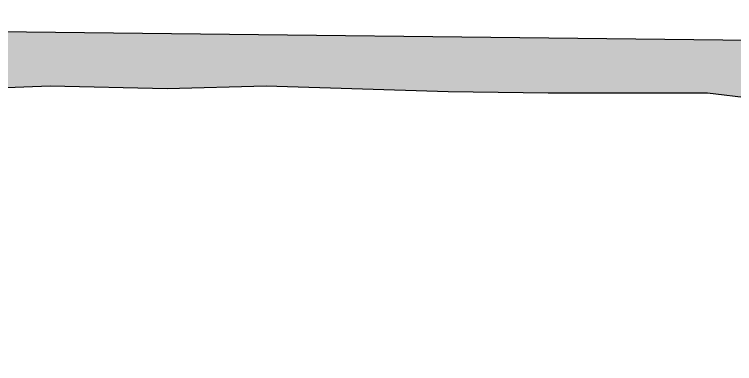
# Model space of a CAD drawing. Header units: inches. Extents: x 155 to 361, y 91 to 381.
# Drawn here: x 260.15 to 261.008, y 289.693 to 290.11 of the extents above; entities that cross this region are included whole.
import ezdxf

# ---------------------------------------------------------------- set-up
doc = ezdxf.new("R2010")
doc.units = ezdxf.units.IN
doc.header["$MEASUREMENT"] = 0
doc.layers.add('çziigi', color=10, linetype='Continuous')

msp = doc.modelspace()

# ---------------------------------------------------------------- hatches: boundary and pattern name
at = {"layer": 'çziigi'}
h = msp.add_hatch(color=256, dxfattribs=at)
h.dxf.hatch_style = 1
h.paths.add_polyline_path([(262.10112, 290.06687), (259.99062, 290.09156), (259.96985, 290.02348), (259.97851, 290.02298), (260.06766, 290.01962), (260.19215, 290.02466), (260.33177, 290.0213), (260.44952, 290.02466), (260.66653, 290.01794), (260.78596, 290.01626), (260.97605, 290.01626), (261.11567, 289.99945), (261.33172, 289.99224), (261.53022, 289.99896), (261.6833, 289.99896), (261.7876, 289.9956), (261.93731, 289.99392), (262.01638, 289.99392), (262.16441, 289.98047), (262.28048, 289.95694), (262.40833, 289.91156), (262.48908, 289.89475), (262.63206, 289.80566), (262.74167, 289.72591), (262.80054, 289.68389), (262.87793, 289.62506), (262.94185, 289.58808), (263.07474, 289.44689), (263.13869, 289.3018), (263.18747, 289.26818), (263.21439, 289.21607), (263.24971, 289.14716), (263.26822, 289.08161), (263.30523, 289.01773), (263.30859, 288.96004), (263.32036, 288.91634), (263.33382, 288.87768), (263.34055, 288.82389), (263.40111, 288.69278), (263.42926, 288.64931), (263.42765, 288.74672), (263.39908, 288.90729), (263.35471, 289.0609), (263.29607, 289.20817), (263.21516, 289.35732), (263.12324, 289.48559), (262.99953, 289.63637), (262.88067, 289.74405), (262.74754, 289.84065), (262.57639, 289.92933), (262.43058, 289.99425), (262.2515, 290.05126)])
h = msp.add_hatch(color=256, dxfattribs=at)
h.dxf.hatch_style = 1
h.paths.add_polyline_path([(261.53943, 290.07344), (260.66369, 290.08369), (260.66369, 290.01803), (260.66653, 290.01794), (260.78596, 290.01626), (260.97605, 290.01626), (261.11567, 289.99945), (261.33172, 289.99224), (261.52217, 289.99869)])
h.paths.add_polyline_path([(260.66369, 290.08369), (260.35304, 290.08732), (260.35022, 290.02183), (260.44952, 290.02466), (260.66369, 290.01803)])

# ---------------------------------------------------------------- linework, layer by layer
for p, q in [((255.65097, 290.14234), (262.10112, 290.06687)), ((260.19215, 290.02466), (260.06766, 290.01962)), ((260.33177, 290.0213), (260.19215, 290.02466)), ((260.44952, 290.02466), (260.33177, 290.0213)), ((260.66653, 290.01794), (260.44952, 290.02466)), ((260.78596, 290.01626), (260.66653, 290.01794)), ((260.97605, 290.01626), (260.78596, 290.01626)), ((261.11567, 289.99945), (260.97605, 290.01626))]:
    msp.add_line(p, q, dxfattribs=at)

doc.saveas('drawing.dxf')
